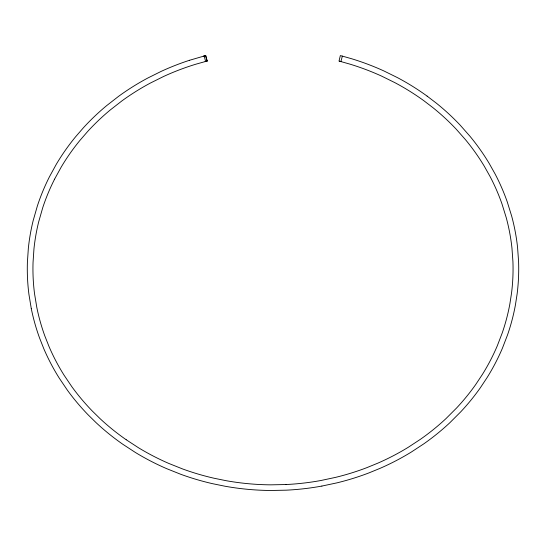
<?xml version="1.0" encoding="UTF-8"?>
<svg xmlns="http://www.w3.org/2000/svg" width="546" height="546" viewBox="0 0 546 546"><rect width="100%" height="100%" fill="white"/><g stroke="black" fill="none" stroke-linecap="round" stroke-linejoin="round"><path stroke-width="0.82" d="M342.362 56.115L340.349 55.59L339.005 61.077L340.888 61.568L342.362 56.115L351.419 58.681A260.954 260.954 0 0 1 383.954 70.973L397.502 77.655A248.191 248.191 0 0 1 427.108 96.103M54.552 179.197L61.234 167.035A214.353 214.353 0 0 1 80.03 140.288L87.722 131.409A227.3 227.3 0 0 1 110.203 110.019L121.963 100.86A242.219 242.219 0 0 1 150.437 83.026L163.636 76.46A255.235 255.235 0 0 1 196.034 64.148L207.187 61.016L205.699 55.569L189.537 60.272M205.105 61.562L207.187 61.016M203.617 56.115L205.699 55.569M321.881 486.07L336.868 482.876A263.998 263.998 0 0 0 368.919 472.911L380.105 468.332A253.426 253.426 0 0 0 411.22 452.108L423.71 443.905A238.855 238.855 0 0 0 449.774 422.802L460.749 411.82A224.147 224.147 0 0 0 480.337 387.79L487.141 377.518A212.606 212.606 0 0 0 502.47 348.075L507.541 334.889A203.638 203.638 0 0 0 515.438 304.873L517.117 293.994A200.327 200.327 0 0 0 518.577 261.445L517.574 247.481A202.013 202.013 0 0 0 511.67 216.107L507.282 201.959A209.534 209.534 0 0 0 495.133 174.031L489.216 163.466A220.12 220.12 0 0 0 469.833 136.097L460.196 125.177A234.555 234.555 0 0 0 436.24 103.085L427.102 96.103M285.988 484.534L270.905 484.841A265.759 265.759 0 0 1 225.962 480.664L214.059 478.235A259.486 259.486 0 0 1 182.685 468.98L168.898 463.479A248.02 248.02 0 0 1 138.411 447.706L126.201 439.742M339.571 61.22L341.018 61.602M340.888 61.568L349.754 64.08A255.419 255.419 0 0 1 381.613 76.112L394.84 82.637A242.451 242.451 0 0 1 423.751 100.641L432.698 107.48A228.992 228.992 0 0 1 456.087 129.047L465.472 139.674A214.578 214.578 0 0 1 484.37 166.359L490.137 176.651A203.917 203.917 0 0 1 501.951 203.822L506.21 217.561A196.478 196.478 0 0 1 511.957 248.082L512.926 261.63A194.649 194.649 0 0 1 511.52 293.25L509.882 303.849A198.068 198.068 0 0 1 502.197 333.04L497.269 345.871A206.954 206.954 0 0 1 482.343 374.522L475.709 384.534A218.516 218.516 0 0 1 456.627 407.951L445.925 418.659A233.313 233.313 0 0 1 420.461 439.271L408.285 447.276A247.795 247.795 0 0 1 377.859 463.144L366.905 467.635A258.422 258.422 0 0 1 335.537 477.381L320.864 480.514A265.411 265.411 0 0 1 285.988 484.534M205.624 55.508L207.098 61.043M204.163 55.965L205.624 61.425M31.272 308.545L28.938 294.41A200.205 200.205 0 0 1 27.402 262.203L28.351 248.239A201.74 201.74 0 0 1 33.149 220.673L37.381 205.91A208.381 208.381 0 0 1 49.522 176.651L56.388 164.128A219.915 219.915 0 0 1 75.669 136.698L83.558 127.6A232.903 232.903 0 0 1 106.6 105.671L118.653 96.28A247.748 247.748 0 0 1 147.775 78.044L161.295 71.321A260.237 260.237 0 0 1 189.537 60.272M54.559 179.204A202.825 202.825 0 0 0 42.738 207.685L38.63 222.031A196.15 196.15 0 0 0 33.961 248.84L33.047 262.387A194.669 194.669 0 0 0 34.541 293.714L36.807 307.425A198.819 198.819 0 0 0 44.888 336.097L49.038 346.574A207.139 207.139 0 0 0 64.066 375.184L71.901 386.786A220.12 220.12 0 0 0 92.39 411.118L100.027 418.611A233.552 233.552 0 0 0 126.201 439.735M31.265 308.545A204.409 204.409 0 0 0 39.578 338.029L43.837 348.792A212.722 212.722 0 0 0 59.275 378.166L67.322 390.097A225.669 225.669 0 0 0 88.336 415.049L96.164 422.734A239.128 239.128 0 0 0 122.959 444.362L135.476 452.525A253.672 253.672 0 0 0 166.653 468.652L180.746 474.283A265.076 265.076 0 0 0 212.797 483.736L224.952 486.22A271.444 271.444 0 0 0 270.864 490.485L286.261 490.172A271.055 271.055 0 0 0 321.881 486.07"/></g></svg>
